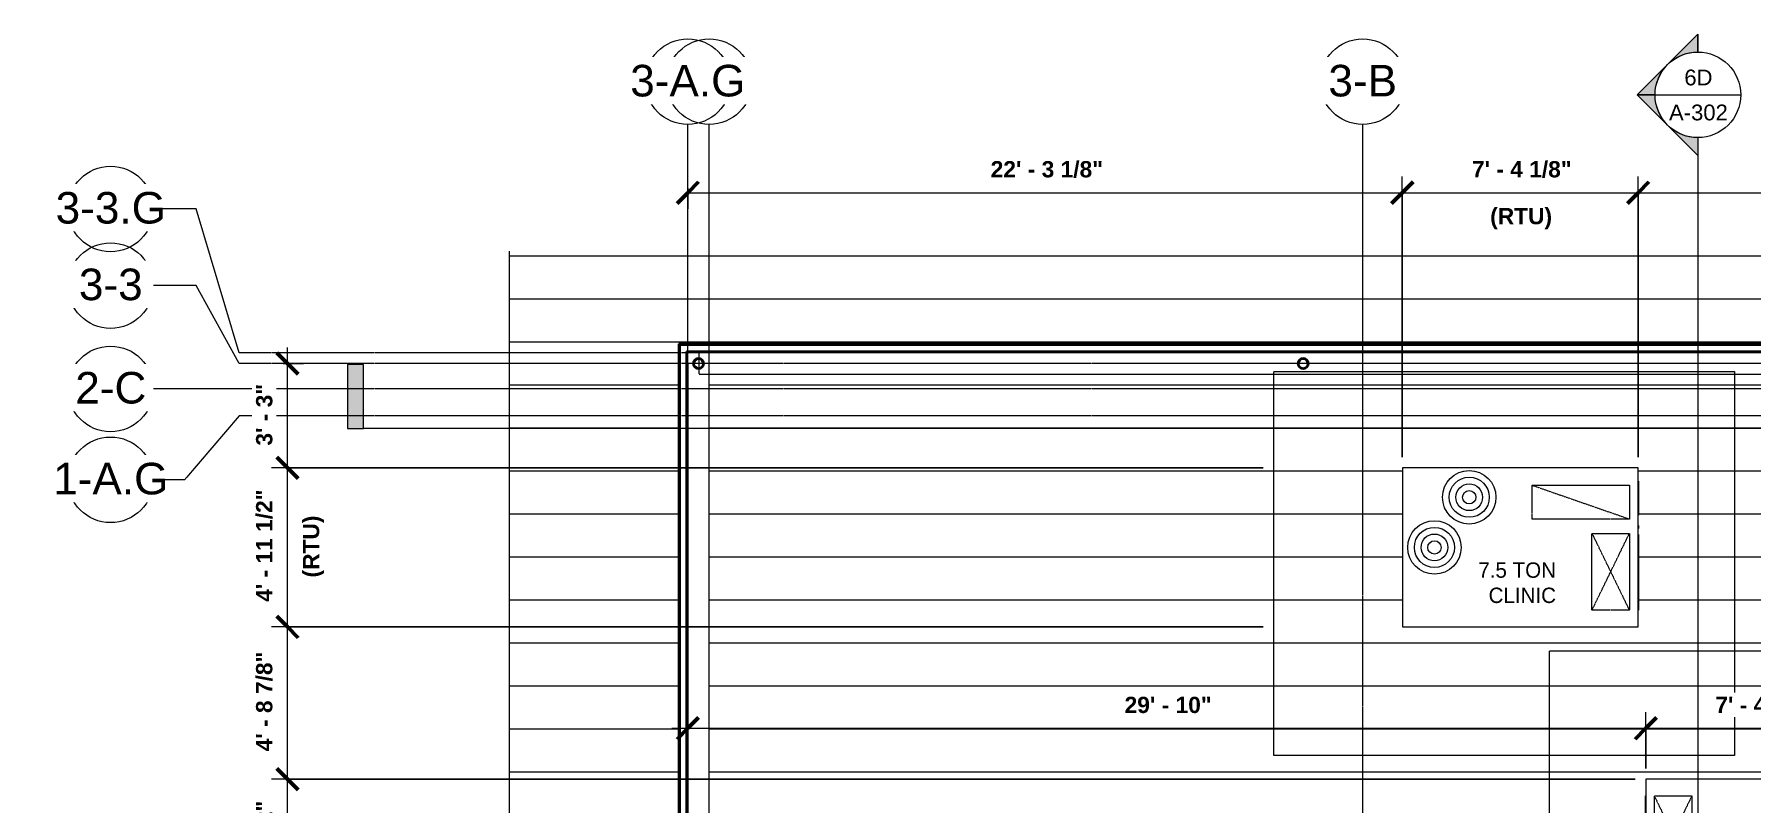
# Model space of a CAD drawing. Header units: inches. Extents: x 21290 to 29202, y -23522 to -20467.
# Drawn here: x 28065 to 28706, y -22514 to -22227 of the extents above; entities that cross this region are included whole.
import ezdxf

# ---------------------------------------------------------------- set-up
doc = ezdxf.new("R2010")
doc.units = ezdxf.units.IN
doc.header["$MEASUREMENT"] = 0
for name, pattern in [('Dash', [0.25, 0.125, -0.125]), ('Grid Line 1_2_', [0.875, 0.5, -0.125, 0.125, -0.125]), ('Hidden', [0.28125, 0.1875, -0.09375])]:
    doc.linetypes.add(name, pattern=pattern)
for name, color, linetype, lineweight in [('A-ANNO-DIMS', 211, 'Continuous', 9), ('A-ANNO-DIMS-64', 211, 'Continuous', 9), ('A-ROOF', 132, 'Continuous', 13), ('A-ROOF-PATT', 132, 'Continuous', 13), ('A-WALL', 113, 'Continuous', 13), ('G-ANNO-SYMB', 111, 'Continuous', 9), ('M-EQPM', 50, 'Continuous', 13), ('M-EQPM-HDLN', 50, 'Dash', 9), ('M-EQPM-IDEN', 50, 'Continuous', 9), ('S-BEAM', 12, 'Continuous', 13), ('S-COLS', 52, 'Continuous', 13), ('S-GRID', 1, 'Continuous', 9), ('S-GRID-IDEN', 1, 'Continuous', 9)]:
    doc.layers.add(name, color=color, linetype=linetype, lineweight=lineweight)
doc.styles.add('Arial_2', font='arial.ttf', dxfattribs={"height": 11.802395})
doc.styles.add('Arial_3', font='arial.ttf', dxfattribs={"height": 5.901198})
doc.styles.add('Arial_B', font='arialbd.ttf', dxfattribs={"height": 6.088537})
doc.styles.add('Century Gothic_1', font='GOTHIC.TTF', dxfattribs={"height": 5.748447})
doc.dimstyles.new('OD_Dimension', dxfattribs={"dimscale": 12, "dimtxt": 6, "dimasz": 0.666667, "dimexe": 0.5, "dimexo": 0.333333, "dimgap": 0.333333, "dimtad": 1, "dimdec": 3, "dimrnd": 0.125, "dimzin": 1, "dimdsep": 46, "dimlunit": 4, "dimtxsty": 'Arial_B', "dimblk1": 'OBLIQUE', "dimblk2": 'OBLIQUE', "dimsah": 1, "dimcen": 0.09, "dimdle": 0.5, "dimazin": 0, "dimtfac": 1, "dimtdec": 4, "dimtix": 1, "dimtmove": 0, "dimatfit": 3, "dimfxl": 1, "dimtvp": 1, "dimtfill": 1, "dimfrac": 2, "dimtolj": 1, "dimtzin": 0, "dimlwd": 13, "dimlwe": 13, "dimarcsym": 2})
pattern_1 = [(45, (6247.439, 0), (-6.3356768, 6.3356768), []), (45, (6247.439, 9.6), (-6.3356768, 6.3356768), [])]

# ---------------------------------------------------------------- blocks, each defined once
blk = doc.blocks.new('Carrier_48TC_Standard_Efficiency_Gas_Heat_Electric_Cooling_Packaged_Rooftop_Unit_3_to_15_nominal_tons - 7_5 ton 48TC__08-873531-Roof Low - Callout 7')
at = {"layer": 'M-EQPM', "color": 63, "linetype": 'Hidden', "lineweight": 18}
for p, q in [((-92.06, -77.75), (-92.06, 65.75)), ((-92.06, 65.75), (80.06, 65.75)), ((80.06, 65.75), (80.06, -77.75)), ((80.06, -77.75), (-92.06, -77.75))]:
    blk.add_line(p, q, dxfattribs=at)
at = {"layer": 'M-EQPM', "color": 63, "lineweight": 18}
for p, q in [((44.06, 29.75), (-44.06, 29.75)), ((-44.06, 29.75), (-44.06, -29.75)), ((44.06, -29.75), (44.06, 29.75)), ((44.19, 24.75), (44.06, 24.75)), ((44.19, 24.75), (44.19, 12.12)), ((44.06, 12.12), (44.19, 12.12)), ((44.19, 8.15), (44.06, 8.15)), ((44.06, 7.1), (44.19, 7.1)), ((44.19, 8.13), (44.19, 8.15)), ((44.19, 8.15), (44.19, 7.1)), ((44.19, 7.1), (44.19, 7.12)), ((44.19, 4.87), (44.06, 4.87)), ((44.19, 4.87), (44.19, -23.5)), ((44.06, -23.5), (44.19, -23.5)), ((-44.06, -29.75), (44.06, -29.75))]:
    blk.add_line(p, q, dxfattribs=at)
for centre, radius in [((-19.06, 18.75), 10), ((-19.06, 18.75), 7.5), ((-19.06, 18.75), 5), ((-19.06, 18.75), 2.5), ((-32.06, 0), 10), ((-32.06, 0), 7.5), ((-32.06, 0), 5), ((-32.06, 0), 2.5)]:
    blk.add_circle(centre, radius, dxfattribs=at)
at = {"layer": 'M-EQPM-HDLN', "color": 63, "lineweight": 18}
for p, q in [((4.44, 23.25), (40.81, 10.62)), ((4.44, 10.62), (4.44, 23.25)), ((4.44, 23.25), (40.81, 23.25)), ((40.81, 23.25), (40.81, 10.62)), ((40.81, 10.62), (4.44, 10.62)), ((26.81, -23.5), (40.81, 5.25)), ((26.81, 5.25), (40.81, -23.5)), ((26.81, -23.5), (26.81, 5.25)), ((26.81, 5.25), (40.81, 5.25)), ((40.81, 5.25), (40.81, -23.5)), ((40.81, -23.5), (26.81, -23.5))]:
    blk.add_line(p, q, dxfattribs=at)
blk = doc.blocks.new('Girt_C - 8_D-1785280-Roof Low - Callout 7')
at = {"layer": 'S-BEAM', "color": 63, "lineweight": 18}
for p, q in [((22061.64, -22349.95), (22061.64, -22785.8)), ((22061.64, -22349.95), (22061.83, -22349.95)), ((22061.83, -22349.95), (22063.66, -22349.95)), ((22063.87, -22349.95), (22067.41, -22349.95)), ((22067.62, -22349.95), (22069.45, -22349.95)), ((22069.64, -22785.8), (22069.64, -22349.95))]:
    blk.add_line(p, q, dxfattribs=at)
blk = doc.blocks.new('Girt_C - 8_D-1783450-Roof Low - Callout 7')
at = {"layer": 'S-BEAM', "color": 63, "lineweight": 18}
for p, q in [((22518.2, -22346.05), (22065.85, -22346.05)), ((22065.85, -22346.24), (22065.85, -22346.05)), ((22065.85, -22348.1), (22065.85, -22346.24)), ((22065.85, -22351.79), (22065.85, -22348.31)), ((22518.2, -22346.05), (22518.2, -22346.24)), ((22518.2, -22346.24), (22518.2, -22353.87)), ((22065.85, -22353.87), (22065.85, -22352)), ((22065.85, -22354.05), (22518.2, -22354.05)), ((22518.2, -22353.87), (22518.2, -22354.05))]:
    blk.add_line(p, q, dxfattribs=at)
blk = doc.blocks.new('Grid - Grid Head - Circle-14747-Roof Low - Callout 7')
at = {"layer": 'S-GRID-IDEN'}
blk.add_circle((0, 0), 0.25, dxfattribs=at)
blk = doc.blocks.new('Section - Section Head - Filled-1526-Roof Low - Callout 7')
at = {"layer": 'G-ANNO-SYMB'}
h = blk.add_hatch(color=256, dxfattribs=at)
edge = h.paths.add_edge_path(flags=0)
edge.add_line((-0.427, 0.177), (-0.25, 0.354))
edge.add_line((-0.25, 0.354), (-0.25, 0.25))
edge.add_arc((-0.25, 0), 0.25, 90, 135)
h = blk.add_hatch(color=256, dxfattribs=at)
edge = h.paths.add_edge_path(flags=0)
edge.add_arc((-0.25, 0), 0.25, 45, 90)
edge.add_line((-0.25, 0.25), (-0.25, 0.354))
edge.add_line((-0.25, 0.354), (-0.073, 0.177))
h = blk.add_hatch(color=256, dxfattribs=at)
edge = h.paths.add_edge_path(flags=0)
edge.add_arc((-0.25, 0), 0.25, 137.9216, 180)
edge.add_line((-0.5, 0), (-0.604, 0))
edge.add_line((-0.604, 0), (-0.436, 0.168))
h = blk.add_hatch(color=256, dxfattribs=at)
edge = h.paths.add_edge_path(flags=0)
edge.add_line((-0.064, 0.168), (0.104, 0))
edge.add_line((0.104, 0), (0, 0))
edge.add_arc((-0.25, 0), 0.25, 0, 42.0784)
for p, q in [((-0.25, 0.354), (-0.604, 0)), ((-0.25, 0.354), (-0.427, 0.177)), ((-0.25, 0.354), (0.104, 0)), ((-0.25, 0.25), (-0.25, 0.354)), ((-0.073, 0.177), (-0.25, 0.354)), ((-0.25, 0.354), (-0.25, 0.25)), ((-0.436, 0.168), (-0.604, 0)), ((0.104, 0), (-0.064, 0.168)), ((-0.604, 0), (-0.5, 0)), ((0, 0), (0.104, 0)), ((-0.5, 0), (-0.604, 0)), ((0, 0), (0.104, 0))]:
    blk.add_line(p, q, dxfattribs=at)
for start, end in [(360, 180), (90, 135), (45, 90), (137.9216, 180), (0, 42.0784), (180, 360)]:
    blk.add_arc((-0.25, 0), 0.25, start, end, dxfattribs=at)
blk = doc.blocks.new('Section - 3_32_ x 3_8_-18514-Roof Low - Callout 7')
at = {"layer": 'G-ANNO-SYMB'}
blk.add_hatch(color=256, dxfattribs=at).paths.add_polyline_path([(0, 0.375), (0, 0), (-0.09375, 0), (-0.09375, 0.375)], flags=0)
for p, q in [((0, 0.375), (-0.09375, 0.375)), ((-0.09375, 0.375), (-0.09375, 0)), ((0, 0), (0, 0.375)), ((-0.09375, 0), (0, 0))]:
    blk.add_line(p, q, dxfattribs=at)
blk = doc.blocks.new('DIMBLOCK23-Roof Low - Callout 7')
at = {"layer": 'A-ANNO-DIMS-64', "lineweight": 13}
for p, q in [((28576.14, -22385.05), (28576.14, -22280.17)), ((28309.08, -22284.51), (28309.08, -22292.17)), ((28309.08, -22286.17), (28309.08, -22284.51)), ((28309.08, -22286.17), (28576.14, -22286.17)), ((28576.14, -22286.17), (28576.14, -22385.05))]:
    blk.add_line(p, q, dxfattribs=at)
at = {"layer": 'A-ANNO-DIMS-64', "lineweight": 50}
for p, q in [((28309.08, -22286.17), (28305.08, -22290.17)), ((28309.08, -22286.17), (28313.08, -22282.17)), ((28576.14, -22286.17), (28572.14, -22290.17)), ((28576.14, -22286.17), (28580.14, -22282.17))]:
    blk.add_line(p, q, dxfattribs=at)
at = {"layer": 'A-ANNO-DIMS-64', "color": 0, "lineweight": 13, "insert": (28422.28, -22274.36), "char_height": 6.0885, "width": 48.8, "attachment_point": 1, "line_spacing_factor": 0.938532, "style": 'Arial_B', "bg_fill": 3, "box_fill_scale": 1.25, "bg_fill_color": 0, "bg_fill_transparency": 0}
blk.add_mtext('22\' - 3 1/8"', dxfattribs=at)
blk = doc.blocks.new('_Oblique')
at = {"color": 0, "linetype": 'ByBlock', "lineweight": -2}
blk.add_line((-0.5, -0.5), (0.5, 0.5), dxfattribs=at)
blk = doc.blocks.new('DIMBLOCK24-Roof Low - Callout 7')
at = {"layer": 'A-ANNO-DIMS-64', "lineweight": 13}
for p, q in [((28576.14, -22385.05), (28576.14, -22280.17)), ((28664.27, -22385.05), (28664.27, -22280.17)), ((28576.14, -22286.17), (28664.27, -22286.17)), ((28576.14, -22286.17), (28576.14, -22385.05)), ((28664.27, -22286.17), (28664.27, -22385.05))]:
    blk.add_line(p, q, dxfattribs=at)
at = {"layer": 'A-ANNO-DIMS-64', "lineweight": 50}
for p, q in [((28576.14, -22286.17), (28572.14, -22290.17)), ((28576.14, -22286.17), (28580.14, -22282.17)), ((28664.27, -22286.17), (28660.27, -22290.17)), ((28664.27, -22286.17), (28668.27, -22282.17))]:
    blk.add_line(p, q, dxfattribs=at)
at = {"layer": 'A-ANNO-DIMS-64', "color": 0, "lineweight": 13, "attachment_point": 1, "line_spacing_factor": 0.938532, "style": 'Arial_B', "bg_fill": 3, "box_fill_scale": 1.25, "bg_fill_color": 0, "bg_fill_transparency": 0}
for s, insert, char_height, width in [('7\' - 4 1/8"', (28602.16, -22274.36), 6.0885, 43.3143), ('(RTU)', (28608.97, -22291.89), 6.089, 26.9714)]:
    blk.add_mtext(s, dxfattribs=dict(at, insert=insert, char_height=char_height, width=width))
blk = doc.blocks.new('DIMBLOCK25-Roof Low - Callout 7')
at = {"layer": 'A-ANNO-DIMS-64', "lineweight": 13}
for p, q in [((28664.27, -22385.05), (28664.27, -22280.17)), ((28804.58, -22385.05), (28804.58, -22280.17)), ((28664.27, -22286.17), (28804.58, -22286.17)), ((28664.27, -22286.17), (28664.27, -22385.05)), ((28804.58, -22286.17), (28804.58, -22385.05))]:
    blk.add_line(p, q, dxfattribs=at)
at = {"layer": 'A-ANNO-DIMS-64', "lineweight": 50}
for p, q in [((28664.27, -22286.17), (28660.27, -22290.17)), ((28664.27, -22286.17), (28668.27, -22282.17)), ((28804.58, -22286.17), (28800.58, -22290.17)), ((28804.58, -22286.17), (28808.58, -22282.17))]:
    blk.add_line(p, q, dxfattribs=at)
at = {"layer": 'A-ANNO-DIMS-64', "color": 0, "lineweight": 13, "insert": (28714.09, -22274.36), "char_height": 6.0885, "width": 48.8, "attachment_point": 1, "line_spacing_factor": 0.938532, "style": 'Arial_B', "bg_fill": 3, "box_fill_scale": 1.25, "bg_fill_color": 0, "bg_fill_transparency": 0}
blk.add_mtext('11\' - 8 1/4"', dxfattribs=at)
blk = doc.blocks.new('DIMBLOCK31-Roof Low - Callout 7')
at = {"layer": 'A-ANNO-DIMS-64', "lineweight": 50}
for p, q in [((28159.48, -22505.43), (28155.48, -22501.43)), ((28159.48, -22505.43), (28163.48, -22509.43)), ((28159.48, -22564.93), (28155.48, -22560.93)), ((28159.48, -22564.93), (28163.48, -22568.93))]:
    blk.add_line(p, q, dxfattribs=at)
at = {"layer": 'A-ANNO-DIMS-64', "lineweight": 13}
for p, q in [((28663.11, -22505.43), (28153.48, -22505.43)), ((28159.48, -22564.93), (28159.48, -22505.43)), ((28159.48, -22505.43), (28663.11, -22505.43)), ((28663.11, -22564.93), (28153.48, -22564.93)), ((28159.48, -22564.93), (28663.11, -22564.93))]:
    blk.add_line(p, q, dxfattribs=at)
at = {"layer": 'A-ANNO-DIMS-64', "color": 0, "lineweight": 13, "insert": (28147.68, -22555.51), "char_height": 6.0885, "width": 48.8, "attachment_point": 1, "rotation": 90, "line_spacing_factor": 0.938532, "style": 'Arial_B', "bg_fill": 3, "box_fill_scale": 1.25, "bg_fill_color": 0, "bg_fill_transparency": 0}
blk.add_mtext('4\' - 11 1/2"', dxfattribs=at)
blk = doc.blocks.new('DIMBLOCK32-Roof Low - Callout 7')
at = {"layer": 'A-ANNO-DIMS-64', "lineweight": 50}
for p, q in [((28159.48, -22448.55), (28155.48, -22444.55)), ((28159.48, -22448.55), (28163.48, -22452.55)), ((28159.48, -22505.43), (28155.48, -22501.43)), ((28159.48, -22505.43), (28163.48, -22509.43))]:
    blk.add_line(p, q, dxfattribs=at)
at = {"layer": 'A-ANNO-DIMS-64', "lineweight": 13}
for p, q in [((28524.14, -22448.55), (28153.48, -22448.55)), ((28159.48, -22505.43), (28159.48, -22448.55)), ((28159.48, -22448.55), (28524.14, -22448.55)), ((28663.11, -22505.43), (28153.48, -22505.43)), ((28159.48, -22505.43), (28663.11, -22505.43))]:
    blk.add_line(p, q, dxfattribs=at)
at = {"layer": 'A-ANNO-DIMS-64', "color": 0, "lineweight": 13, "insert": (28147.68, -22495.04), "char_height": 6.0885, "width": 43.3143, "attachment_point": 1, "rotation": 90, "line_spacing_factor": 0.938532, "style": 'Arial_B', "bg_fill": 3, "box_fill_scale": 1.25, "bg_fill_color": 0, "bg_fill_transparency": 0}
blk.add_mtext('4\' - 8 7/8"', dxfattribs=at)
blk = doc.blocks.new('DIMBLOCK33-Roof Low - Callout 7')
at = {"layer": 'A-ANNO-DIMS-64', "lineweight": 13}
for p, q in [((28524.14, -22389.05), (28153.48, -22389.05)), ((28159.48, -22448.55), (28159.48, -22389.05)), ((28159.48, -22389.05), (28524.14, -22389.05)), ((28524.14, -22448.55), (28153.48, -22448.55)), ((28159.48, -22448.55), (28524.14, -22448.55))]:
    blk.add_line(p, q, dxfattribs=at)
at = {"layer": 'A-ANNO-DIMS-64', "lineweight": 50}
for p, q in [((28159.48, -22389.05), (28155.48, -22385.05)), ((28159.48, -22389.05), (28163.48, -22393.05)), ((28159.48, -22448.55), (28155.48, -22444.55)), ((28159.48, -22448.55), (28163.48, -22452.55))]:
    blk.add_line(p, q, dxfattribs=at)
at = {"layer": 'A-ANNO-DIMS-64', "color": 0, "lineweight": 13, "insert": (28165.2, -22430.04), "char_height": 6.089, "width": 26.9714, "attachment_point": 1, "rotation": 90, "line_spacing_factor": 0.938532, "style": 'Arial_B', "bg_fill": 3, "box_fill_scale": 1.25, "bg_fill_color": 0, "bg_fill_transparency": 0}
blk.add_mtext('(RTU)', dxfattribs=at)
at = {"layer": 'A-ANNO-DIMS-64', "color": 0, "lineweight": 13, "insert": (28147.68, -22439.14), "char_height": 6.0885, "width": 48.8, "attachment_point": 1, "rotation": 90, "line_spacing_factor": 0.938532, "style": 'Arial_B', "bg_fill": 3, "box_fill_scale": 1.25, "bg_fill_color": 0, "bg_fill_transparency": 0}
blk.add_mtext('4\' - 11 1/2"', dxfattribs=at)
blk = doc.blocks.new('DIMBLOCK34-Roof Low - Callout 7')
at = {"layer": 'A-ANNO-DIMS-64', "lineweight": 13}
for p, q in [((28159.48, -22389.05), (28159.48, -22344.05)), ((28157.82, -22350.05), (28165.48, -22350.05)), ((28159.48, -22350.05), (28157.82, -22350.05)), ((28524.14, -22389.05), (28153.48, -22389.05)), ((28159.48, -22389.05), (28524.14, -22389.05))]:
    blk.add_line(p, q, dxfattribs=at)
at = {"layer": 'A-ANNO-DIMS-64', "lineweight": 50}
for p, q in [((28159.48, -22350.05), (28155.48, -22346.05)), ((28159.48, -22350.05), (28163.48, -22354.05)), ((28159.48, -22389.05), (28155.48, -22385.05)), ((28159.48, -22389.05), (28163.48, -22393.05))]:
    blk.add_line(p, q, dxfattribs=at)
at = {"layer": 'A-ANNO-DIMS-64', "color": 0, "lineweight": 13, "insert": (28147.68, -22380.74), "char_height": 6.089, "width": 26.8571, "attachment_point": 1, "rotation": 90, "line_spacing_factor": 0.938532, "style": 'Arial_B', "bg_fill": 3, "box_fill_scale": 1.25, "bg_fill_color": 0, "bg_fill_transparency": 0}
blk.add_mtext('3\' - 3"', dxfattribs=at)
blk = doc.blocks.new('DIMBLOCK44-Roof Low - Callout 7')
at = {"layer": 'A-ANNO-DIMS-64', "lineweight": 50}
for p, q in [((28309.08, -22486.44), (28313.08, -22482.44)), ((28667.11, -22486.44), (28671.11, -22482.44)), ((28309.08, -22486.44), (28305.08, -22490.44)), ((28667.11, -22486.44), (28663.11, -22490.44))]:
    blk.add_line(p, q, dxfattribs=at)
at = {"layer": 'A-ANNO-DIMS-64', "lineweight": 13}
for p, q in [((28309.08, -22484.79), (28309.08, -22492.44)), ((28309.08, -22486.44), (28309.08, -22484.79)), ((28667.11, -22501.43), (28667.11, -22480.44)), ((28303.08, -22486.44), (28667.11, -22486.44)), ((28667.11, -22486.44), (28667.11, -22501.43))]:
    blk.add_line(p, q, dxfattribs=at)
at = {"layer": 'A-ANNO-DIMS-64', "color": 0, "lineweight": 13, "insert": (28472.33, -22474.64), "char_height": 6.089, "width": 37.8286, "attachment_point": 1, "line_spacing_factor": 0.938532, "style": 'Arial_B', "bg_fill": 3, "box_fill_scale": 1.25, "bg_fill_color": 0, "bg_fill_transparency": 0}
blk.add_mtext('29\' - 10"', dxfattribs=at)
blk = doc.blocks.new('DIMBLOCK45-Roof Low - Callout 7')
at = {"layer": 'A-ANNO-DIMS-64', "lineweight": 13}
for p, q in [((28667.11, -22501.43), (28667.11, -22480.44)), ((28755.24, -22501.43), (28755.24, -22480.44)), ((28667.11, -22486.44), (28761.24, -22486.44)), ((28667.11, -22486.44), (28667.11, -22501.43)), ((28755.24, -22486.44), (28755.24, -22501.43))]:
    blk.add_line(p, q, dxfattribs=at)
at = {"layer": 'A-ANNO-DIMS-64', "lineweight": 50}
for p, q in [((28667.11, -22486.44), (28671.11, -22482.44)), ((28755.24, -22486.44), (28759.24, -22482.44)), ((28667.11, -22486.44), (28663.11, -22490.44)), ((28755.24, -22486.44), (28751.24, -22490.44))]:
    blk.add_line(p, q, dxfattribs=at)
at = {"layer": 'A-ANNO-DIMS-64', "color": 0, "lineweight": 13, "insert": (28693.13, -22474.64), "char_height": 6.0885, "width": 43.3143, "attachment_point": 1, "line_spacing_factor": 0.938532, "style": 'Arial_B', "bg_fill": 3, "box_fill_scale": 1.25, "bg_fill_color": 0, "bg_fill_transparency": 0}
blk.add_mtext('7\' - 4 1/8"', dxfattribs=at)

msp = doc.modelspace()

# ---------------------------------------------------------------- hatches: boundary and pattern name
at = {"layer": 'A-ROOF-PATT', "lineweight": 9}
h = msp.add_hatch(dxfattribs=at)
h.set_pattern_fill('FP_28', color=43, style=0, pattern_type=2)
h.set_pattern_definition([(0, (6285.112, -180.953), (0, 16.082), [])])
h.paths.add_polyline_path([(28231.2469, -22808.3028), (28305.3288, -22808.3028), (28305.3288, -22786.5528), (28305.7663, -22786.5528), (28305.7663, -22342.7403), (28947.2038, -22342.7403), (28947.2038, -22345.5528), (28308.5788, -22345.5528), (28308.5788, -22785.8028), (28309.0788, -22785.8028), (28309.1039, -22349.9544), (28311.1013, -22349.9544), (28311.3006, -22349.1553), (28311.8318, -22348.4891), (28312.6338, -22348.103), (28313.2838, -22348.103), (28313.2838, -22346.0528), (28944.3472, -22346.0528), (28944.3639, -22346.6987), (28944.2061, -22346.6987), (28944.2061, -22350.0428), (28944.4256, -22349.1553), (28944.9568, -22348.4891), (28945.7588, -22348.103), (28946.6489, -22348.103), (28947.4581, -22348.4983), (28948.0057, -22349.185), (28948.2038, -22350.0528), (28947.982, -22350.9503), (28947.4508, -22351.6165), (28946.6489, -22352.0027), (28945.7588, -22352.0027), (28944.9495, -22351.6073), (28944.4019, -22350.9206), (28944.2061, -22350.0628), (28944.2061, -22353.408), (28944.3638, -22353.408), (28944.3451, -22354.0528), (28317.0788, -22354.0528), (28317.0788, -22785.8028), (29045.3288, -22785.8028), (29045.3288, -22446.6778), (29058.0788, -22446.6778), (29058.0788, -22372.8028), (29033.8278, -22372.8028), (29033.8278, -22372.3028), (29028.8288, -22372.3028), (29028.8288, -22370.5528), (29027.3903, -22370.5528), (29027.3903, -22369.5528), (29026.3288, -22369.5528), (29026.3288, -22308.0945), (28242.3288, -22308.0945), (28242.3288, -22519.0528), (28224.0341, -22519.0528), (28224.0341, -22808.3028)], flags=0)
h.paths.add_polyline_path([(28782.829, -22740.4591), (28779.329, -22740.4591), (28779.329, -22737.3028), (28773.7431, -22737.3028), (28773.7431, -22740.4591), (28763.7431, -22740.4591), (28763.7431, -22737.3028), (28700.4853, -22737.3028), (28700.4853, -22650.9278), (28828.3603, -22650.9278), (28828.3603, -22737.3028), (28782.829, -22737.3028)], flags=0)
h.paths.add_polyline_path([(28755.2353, -22564.9278), (28667.1103, -22564.9278), (28667.1103, -22559.9278), (28666.9853, -22559.9278), (28666.9853, -22547.3028), (28667.1103, -22547.3028), (28667.1103, -22543.3084), (28666.9853, -22543.3084), (28666.9853, -22542.2972), (28667.1103, -22542.2972), (28667.1103, -22540.0528), (28666.9853, -22540.0528), (28666.9853, -22511.6778), (28667.1103, -22511.6778), (28667.1103, -22505.4278), (28755.2353, -22505.4278), (28755.2353, -22558.4278)], flags=0)
h.paths.add_polyline_path([(28920.9029, -22544.4278), (28879.9538, -22544.4278), (28879.9538, -22540.0528), (28879.8288, -22540.0528), (28879.8288, -22528.1778), (28879.9538, -22528.1778), (28879.9538, -22523.0584), (28879.8288, -22523.0584), (28879.8288, -22522.0472), (28879.9538, -22522.0472), (28879.9538, -22519.4278), (28879.8288, -22519.4278), (28879.8288, -22487.6778), (28879.9538, -22487.6778), (28879.9538, -22481.0528), (28995.8288, -22481.0528), (28995.8288, -22544.4278), (28933.0788, -22544.4278)], flags=0)
h.paths.add_polyline_path([(28602.5216, -22448.5528), (28576.1413, -22448.5528), (28576.1413, -22389.0528), (28664.2663, -22389.0528), (28664.2663, -22394.0528), (28664.3913, -22394.0528), (28664.3913, -22406.6778), (28664.2663, -22406.6778), (28664.2663, -22410.6722), (28664.3913, -22410.6722), (28664.3913, -22411.6834), (28664.2663, -22411.6834), (28664.2663, -22413.9278), (28664.3913, -22413.9278), (28664.3913, -22442.3028), (28664.2663, -22442.3028), (28664.2663, -22448.5528), (28604.8106, -22448.5528)], flags=0)
h.paths.add_polyline_path([(28829.0163, -22433.0528), (28804.5788, -22433.0528), (28804.5788, -22389.0528), (28878.9538, -22389.0528), (28878.9538, -22391.3028), (28879.0788, -22391.3028), (28879.0788, -22401.8028), (28878.9538, -22401.8028), (28878.9538, -22405.7972), (28879.0788, -22405.7972), (28879.0788, -22406.8084), (28878.9538, -22406.8084), (28878.9538, -22409.6778), (28879.0788, -22409.6778), (28879.0788, -22426.4278), (28878.9538, -22426.4278), (28878.9538, -22433.0528), (28829.0355, -22433.0528)], flags=0)
h.paths.add_polyline_path([(29031.3288, -22372.2403), (29031.5163, -22372.2403), (29031.5163, -22371.9401), (29031.3288, -22371.9401), (29031.3288, -22371.8776), (29031.5788, -22371.8776), (29031.5788, -22370.5528), (29028.8913, -22370.5528), (29028.8913, -22372.2403), (29031.2663, -22372.2403)], flags=0)
h.paths.add_polyline_path([(28946.2038, -22351.8478), (28947.1013, -22351.6073), (28947.7663, -22350.9206), (28947.9988, -22350.0528), (28947.7583, -22349.1553), (28947.0672, -22348.4891), (28946.2038, -22348.2578), (28945.3063, -22348.4983), (28944.6413, -22349.185), (28944.4088, -22350.0528), (28944.6493, -22350.9503), (28945.3404, -22351.6165), (28945.7588, -22351.7286)], flags=0)
h.paths.add_polyline_path([(28313.2838, -22349.9544), (28313.2838, -22348.3127), (28313.0788, -22348.2578), (28312.1813, -22348.4983), (28311.5163, -22349.185), (28311.3102, -22349.9544), (28313.0788, -22349.9544)], flags=0)
at = {"layer": 'S-COLS', "lineweight": 9}
h = msp.add_hatch(dxfattribs=at)
h.set_pattern_fill('FP_29', color=253, style=0, pattern_type=2)
h.set_pattern_definition(pattern_1)
h.paths.add_polyline_path([(28313.5239, -22352.0027), (28314.3258, -22351.6165), (28314.8808, -22350.9206), (28315.0788, -22350.0528), (28314.8808, -22349.185), (28314.3258, -22348.4891), (28313.5239, -22348.103), (28312.6338, -22348.103), (28311.8318, -22348.4891), (28311.2769, -22349.185), (28311.0788, -22350.0528), (28311.2769, -22350.9206), (28311.8318, -22351.6165), (28312.6338, -22352.0027)], flags=0)
h.paths.add_polyline_path([(28313.0788, -22351.8478), (28312.1813, -22351.6073), (28311.5243, -22350.9503), (28311.2838, -22350.0528), (28311.5243, -22349.1553), (28312.1813, -22348.4983), (28313.0788, -22348.2578), (28313.9763, -22348.4983), (28314.6333, -22349.1553), (28314.8738, -22350.0528), (28314.6333, -22350.9503), (28313.9763, -22351.6073)], flags=0)
h = msp.add_hatch(dxfattribs=at)
h.set_pattern_fill('FP_29', color=253, style=0, pattern_type=2)
h.set_pattern_definition(pattern_1)
h.paths.add_polyline_path([(28539.5239, -22352.0027), (28540.3258, -22351.6165), (28540.8808, -22350.9206), (28541.0788, -22350.0528), (28540.8808, -22349.185), (28540.3258, -22348.4891), (28539.5239, -22348.103), (28538.6338, -22348.103), (28537.8318, -22348.4891), (28537.2769, -22349.185), (28537.0788, -22350.0528), (28537.2769, -22350.9206), (28537.8318, -22351.6165), (28538.6338, -22352.0027)], flags=0)
h.paths.add_polyline_path([(28539.0788, -22351.8478), (28538.1813, -22351.6073), (28537.5243, -22350.9503), (28537.2838, -22350.0528), (28537.5243, -22349.1553), (28538.1813, -22348.4983), (28539.0788, -22348.2578), (28539.9763, -22348.4983), (28540.6333, -22349.1553), (28540.8738, -22350.0528), (28540.6333, -22350.9503), (28539.9763, -22351.6073)], flags=0)

# ---------------------------------------------------------------- linework, layer by layer
at = {"layer": 'A-ROOF', "color": 63, "lineweight": 18}
msp.add_line((28242.3288, -22308.0945), (28242.3288, -22519.0528), dxfattribs=at)
at = {"layer": 'A-WALL', "color": 250, "lineweight": 30}
for p, q in [((28305.7663, -22342.7403), (28305.7663, -22798.3028)), ((28947.2038, -22342.7403), (28305.7663, -22342.7403)), ((28306.0788, -22798.6153), (28306.0788, -22343.0528)), ((28944.7038, -22343.0528), (28306.0788, -22343.0528)), ((28308.5788, -22798.3028), (28308.5788, -22345.5528)), ((28308.5788, -22345.5528), (28947.2038, -22345.5528))]:
    msp.add_line(p, q, dxfattribs=at)
at = {"layer": 'G-ANNO-SYMB'}
for p, q in [((28670.6122, -22249.5908), (28702.6122, -22249.5908)), ((28686.6122, -22265.5908), (28686.6122, -22895.8393)), ((29157.2718, -22374.357), (28187.8976, -22374.357))]:
    msp.add_line(p, q, dxfattribs=at)
at = {"layer": 'S-COLS', "color": 250, "lineweight": 30}
for centre, radius, start, end in [((28313.0788, -22350.0528), 2, 0, 180), ((28313.0788, -22350.0528), 2, 180, 0), ((28313.0788, -22350.0528), 1.795, 0, 180), ((28313.0788, -22350.0528), 1.795, 180, 0), ((28539.0788, -22350.0528), 2, 0, 180), ((28539.0788, -22350.0528), 2, 180, 0), ((28539.0788, -22350.0528), 1.795, 0, 180), ((28539.0788, -22350.0528), 1.795, 180, 0)]:
    msp.add_arc(centre, radius, start, end, dxfattribs=at)
at = {"layer": 'S-GRID', "linetype": 'Grid Line 1_2_'}
for p, q in [((28309.0788, -22878.2166), (28309.0788, -22260.6758)), ((28317.0788, -22878.2166), (28317.0788, -22260.6758)), ((28561.3288, -22878.2166), (28561.3288, -22260.6758)), ((29157.7718, -22346.0528), (28141.3268, -22346.0528)), ((29157.7718, -22350.0528), (28141.3268, -22350.0528)), ((29157.7718, -22369.5528), (28141.3268, -22369.5528))]:
    msp.add_line(p, q, dxfattribs=at)
at = {"layer": 'S-GRID'}
for p, q in [((28141.3268, -22346.0528), (28125.3268, -22292.2684)), ((28141.3268, -22350.0528), (28125.3268, -22320.9104))]:
    msp.add_line(p, q, dxfattribs=at)

# ---------------------------------------------------------------- block references
at = {"layer": 'G-ANNO-SYMB', "extrusion": (0, 0, -1), "xscale": 63.99999999999997, "yscale": 63.99999999999997, "zscale": 63.99999999999997, "rotation": 270.0000000000003}
msp.add_blockref('Section - Section Head - Filled-1526-Roof Low - Callout 7', (-28686.6122, -22265.5908), dxfattribs=at)
at = {"layer": 'G-ANNO-SYMB', "xscale": 63.99999999999997, "yscale": 63.99999999999997, "zscale": 63.99999999999997}
msp.add_blockref('Section - 3_32_ x 3_8_-18514-Roof Low - Callout 7', (28187.8976, -22374.357), dxfattribs=at)
at = {"layer": 'M-EQPM', "color": 63, "lineweight": 18}
msp.add_blockref('Carrier_48TC_Standard_Efficiency_Gas_Heat_Electric_Cooling_Packaged_Rooftop_Unit_3_to_15_nominal_tons - 7_5 ton 48TC__08-873531-Roof Low - Callout 7', (28620.2038, -22418.8028), dxfattribs=at)
at = {"layer": 'M-EQPM', "color": 63, "lineweight": 18, "rotation": 180}
msp.add_blockref('Carrier_48TC_Standard_Efficiency_Gas_Heat_Electric_Cooling_Packaged_Rooftop_Unit_3_to_15_nominal_tons - 7_5 ton 48TC__08-873531-Roof Low - Callout 7', (28711.1728, -22535.1778), dxfattribs=at)
at = {"layer": 'S-BEAM', "color": 63, "lineweight": 18}
for name in ['Girt_C - 8_D-1785280-Roof Low - Callout 7', 'Girt_C - 8_D-1783450-Roof Low - Callout 7']:
    msp.add_blockref(name, (6247.4386, 0), dxfattribs=at)
at = {"layer": 'S-GRID-IDEN', "xscale": 63.99999999999997, "yscale": 63.99999999999997, "zscale": 63.99999999999997}
for p in [(28317.0788, -22244.6758), (28561.3288, -22244.6758)]:
    msp.add_blockref('Grid - Grid Head - Circle-14747-Roof Low - Callout 7', p, dxfattribs=at)
at = {"layer": 'S-GRID-IDEN', "xscale": 63.99999999999997, "yscale": 63.99999999999997, "zscale": 63.99999999999997, "rotation": 89.99999999999972}
for p in [(28093.3268, -22292.2684), (28093.3268, -22320.9104), (28093.3268, -22359.5528), (28093.3268, -22393.5276)]:
    msp.add_blockref('Grid - Grid Head - Circle-14747-Roof Low - Callout 7', p, dxfattribs=at)

# ---------------------------------------------------------------- texts
at = {"layer": 'G-ANNO-SYMB', "char_height": 5.9012, "attachment_point": 2, "line_spacing_factor": 0.938532, "style": 'Arial_3'}
for s, insert, width in [('6D', (28686.8171, -22240.1447), 12.528), ('A-302', (28686.8171, -22253.2355), 26.208)]:
    msp.add_mtext(s, dxfattribs=dict(at, insert=insert, width=width))
at = {"layer": 'M-EQPM-IDEN', "insert": (28633.5874, -22424.4037), "char_height": 5.74845, "width": 34.848, "attachment_point": 3, "line_spacing_factor": 0.984117, "style": 'Century Gothic_1'}
msp.add_mtext('7.5 TON\\PCLINIC', dxfattribs=at)

# ---------------------------------------------------------------- next in the draw order: texts
at = {"layer": 'S-GRID-IDEN', "char_height": 11.8024, "attachment_point": 2, "line_spacing_factor": 0.938532, "style": 'Arial_2', "bg_fill": 3, "box_fill_scale": 1.25, "bg_fill_color": 0, "bg_fill_transparency": 0}
for s, insert, width in [('3-A', (28317.0757, -22238.3845), 30.528), ('3-B', (28561.3257, -22238.3845), 30.528), ('3-3.G', (28093.3918, -22285.9153), 49.104), ('3-3', (28093.3918, -22314.5573), 28.368), ('1-A', (28093.3918, -22353.1996), 30.528), ('1-A.G', (28093.3918, -22387.1744), 51.264)]:
    msp.add_mtext(s, dxfattribs=dict(at, insert=insert, width=width))

# ---------------------------------------------------------------- next in the draw order: dimensions: what is measured, and where the dimension line sits
at = {"layer": 'A-ANNO-DIMS', "lineweight": 13}
dim = msp.add_linear_dim(base=(28159.481, -22505.4278), p1=(28667.1103, -22564.9278), p2=(28667.1103, -22505.4278), angle=90, dimstyle='OD_Dimension', override={"dimpost": '<>', "dimfxl": 59.5}, dxfattribs=at)
dim.commit()
dim.dimension.update_dxf_attribs({"geometry": 'DIMBLOCK31-Roof Low - Callout 7', "text_midpoint": (28152.3329, -22535.1778)})

# ---------------------------------------------------------------- next in the draw order: linework, layer by layer
at = {"layer": 'S-GRID'}
for p, q in [((28125.3268, -22292.2684), (28109.3268, -22292.2684)), ((28125.3268, -22320.9104), (28109.3268, -22320.9104)), ((28141.3268, -22369.5528), (28120.946, -22393.5276)), ((28120.946, -22393.5276), (28109.3268, -22393.5276))]:
    msp.add_line(p, q, dxfattribs=at)
at = {"layer": 'S-GRID', "linetype": 'Grid Line 1_2_'}
msp.add_line((29157.7718, -22359.5528), (28109.3268, -22359.5528), dxfattribs=at)

# ---------------------------------------------------------------- next in the draw order: block references
at = {"layer": 'S-GRID-IDEN', "xscale": 63.99999999999997, "yscale": 63.99999999999997, "zscale": 63.99999999999997}
msp.add_blockref('Grid - Grid Head - Circle-14747-Roof Low - Callout 7', (28309.0788, -22244.6758), dxfattribs=at)
at = {"layer": 'S-GRID-IDEN', "xscale": 63.99999999999997, "yscale": 63.99999999999997, "zscale": 63.99999999999997, "rotation": 89.99999999999972}
msp.add_blockref('Grid - Grid Head - Circle-14747-Roof Low - Callout 7', (28093.3268, -22359.5528), dxfattribs=at)

# ---------------------------------------------------------------- next in the draw order: dimensions: what is measured, and where the dimension line sits
at = {"layer": 'A-ANNO-DIMS', "lineweight": 13}
dim = msp.add_linear_dim(base=(28159.481, -22448.5528), p1=(28667.1103, -22505.4278), p2=(28528.1413, -22448.5528), angle=90, dimstyle='OD_Dimension', override={"dimpost": '<>', "dimfxl": 150.15705}, dxfattribs=at)
dim.commit()
dim.dimension.update_dxf_attribs({"geometry": 'DIMBLOCK32-Roof Low - Callout 7', "text_midpoint": (28152.3308, -22476.9903)})

# ---------------------------------------------------------------- next in the draw order: texts
at = {"layer": 'S-GRID-IDEN', "char_height": 11.8024, "attachment_point": 2, "line_spacing_factor": 0.938532, "style": 'Arial_2', "bg_fill": 3, "box_fill_scale": 1.25, "bg_fill_color": 0, "bg_fill_transparency": 0}
for s, insert, width in [('3-A.G', (28309.0757, -22238.3845), 51.264), ('2-C', (28093.3918, -22353.1996), 31.536)]:
    msp.add_mtext(s, dxfattribs=dict(at, insert=insert, width=width))

# ---------------------------------------------------------------- next in the draw order: dimensions: what is measured, and where the dimension line sits
at = {"layer": 'A-ANNO-DIMS', "lineweight": 13}
dim = msp.add_linear_dim(base=(28667.11029, -22486.44477), p1=(28309.07882, -22480.78791), p2=(28667.11029, -22505.42781), dimstyle='OD_Dimension', override={"dimpost": '<>', "dimfxl": 358.878331}, dxfattribs=at)
dim.commit()
dim.dimension.update_dxf_attribs({"geometry": 'DIMBLOCK44-Roof Low - Callout 7', "text_midpoint": (28488.09455, -22479.33405)})

# ---------------------------------------------------------------- next in the draw order: linework, layer by layer
at = {"layer": 'S-GRID', "linetype": 'Grid Line 1_2_'}
msp.add_line((29157.7718, -22359.5528), (28109.3268, -22359.5528), dxfattribs=at)

# ---------------------------------------------------------------- next in the draw order: dimensions: what is measured, and where the dimension line sits
at = {"layer": 'A-ANNO-DIMS', "lineweight": 13}
dim = msp.add_linear_dim(base=(28755.2353, -22486.4448), p1=(28667.1103, -22505.4278), p2=(28755.2353, -22505.4278), dimstyle='OD_Dimension', override={"dimpost": '<>', "dimfxl": 88.125}, dxfattribs=at)
dim.commit()
dim.dimension.update_dxf_attribs({"geometry": 'DIMBLOCK45-Roof Low - Callout 7', "text_midpoint": (28711.1728, -22479.2946)})

# ---------------------------------------------------------------- next in the draw order: dimensions: what is measured, and where the dimension line sits
dim = msp.add_linear_dim(base=(28576.1413182685, -22286.1675946185), p1=(28309.0788182684, -22280.510740369), p2=(28576.1413182685, -22389.0528103972), dimstyle='OD_Dimension', override={"dimpost": '<>', "dimfxl": 288.277227}, dxfattribs=at)
dim.commit()
dim.dimension.update_dxf_attribs({"geometry": 'DIMBLOCK23-Roof Low - Callout 7', "text_midpoint": (28442.6100682684, -22279.0174203337)})

# ---------------------------------------------------------------- next in the draw order: dimensions: what is measured, and where the dimension line sits
dim = msp.add_linear_dim(base=(28664.2663, -22286.1676), p1=(28576.1413, -22389.0528), p2=(28664.2663, -22389.0528), text='<>\\X(RTU)', dimstyle='OD_Dimension', override={"dimpost": '<>', "dimfxl": 88.125}, dxfattribs=at)
dim.commit()
dim.dimension.update_dxf_attribs({"geometry": 'DIMBLOCK24-Roof Low - Callout 7', "text_midpoint": (28620.2038, -22286.1676)})
dim = msp.add_linear_dim(base=(28159.481, -22389.0528), p1=(28528.1413, -22448.5528), p2=(28528.1413, -22389.0528), angle=90, text='<>\\X(RTU)', dimstyle='OD_Dimension', override={"dimpost": '<>', "dimfxl": 59.5}, dxfattribs=at)
dim.commit()
dim.dimension.update_dxf_attribs({"geometry": 'DIMBLOCK33-Roof Low - Callout 7', "text_midpoint": (28159.481, -22418.8028)})

# ---------------------------------------------------------------- next in the draw order: dimensions: what is measured, and where the dimension line sits
dim = msp.add_linear_dim(base=(28804.5788182683, -22286.1675946185), p1=(28664.2663182685, -22389.0528103972), p2=(28804.5788182683, -22389.0528103972), dimstyle='OD_Dimension', override={"dimpost": '<>', "dimfxl": 140.3125}, dxfattribs=at)
dim.commit()
dim.dimension.update_dxf_attribs({"geometry": 'DIMBLOCK25-Roof Low - Callout 7', "text_midpoint": (28734.4225682684, -22279.0174203337)})
dim = msp.add_linear_dim(base=(28159.481, -22350.0528), p1=(28528.1413, -22389.0528), p2=(28153.8241, -22350.0528), angle=90, dimstyle='OD_Dimension', override={"dimpost": '<>', "dimfxl": 376.343433}, dxfattribs=at)
dim.commit()
dim.dimension.update_dxf_attribs({"geometry": 'DIMBLOCK34-Roof Low - Callout 7', "text_midpoint": (28152.3723, -22369.5528)})

doc.saveas('drawing.dxf')
